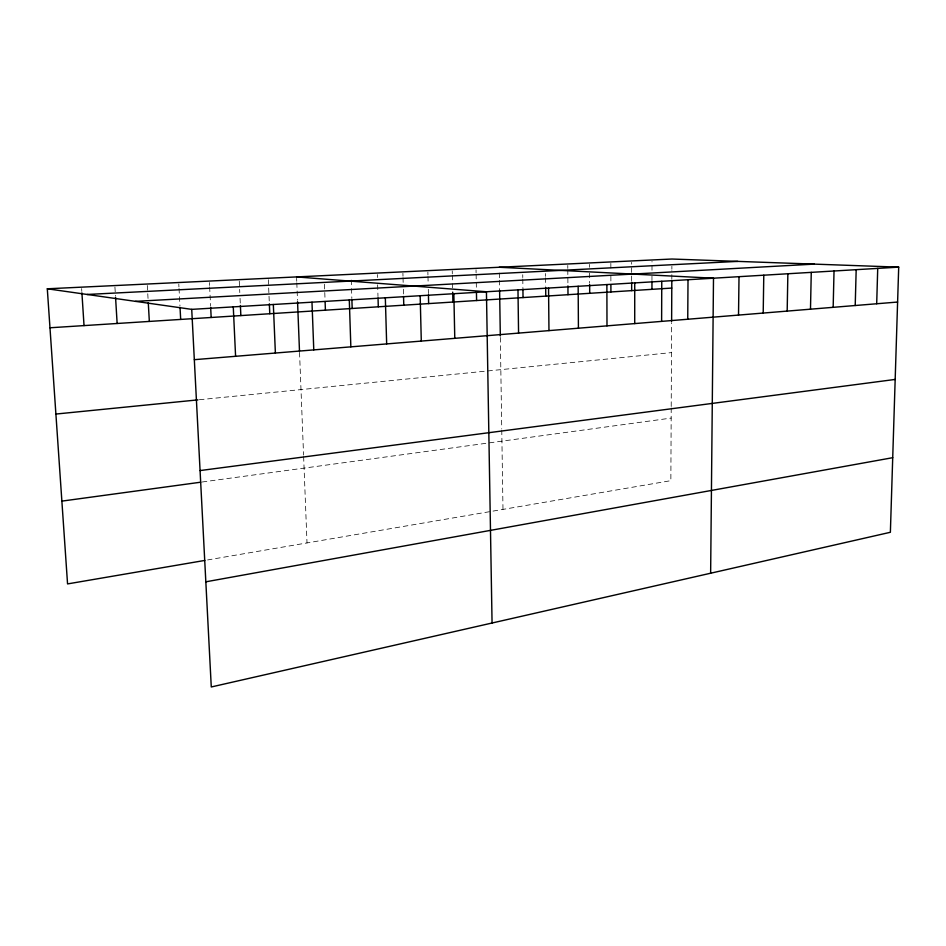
<?xml version="1.0" encoding="UTF-8"?>
<svg xmlns="http://www.w3.org/2000/svg" width="946" height="946" viewBox="0 0 946 946"><rect width="100%" height="100%" fill="white"/><g stroke="black" fill="none" stroke-linecap="round" stroke-linejoin="round"><path stroke-width="0.71" stroke-dasharray="4.73 3.55" d="M631.656 280.737L631.656 262.361M651.96 280.536L651.971 276.126M651.995 270.26L652.007 261.451M671.211 407.951L670.856 480.663L207.612 559.949M671.211 406.496L671.613 322.598M671.826 279.366L671.861 270.651M671.873 269.196L671.885 266.287M202.172 481.999L671.152 418.085M199.37 399.732L671.471 352.61M81.64 288.589L81.829 291.439M114.927 287.04L115.459 295.779M147.292 285.467L148.12 299.858M178.794 284.013L178.948 286.957M179.031 288.435L179.965 306.149M209.433 282.535L209.574 285.444M209.645 286.898L210.591 305.83M239.267 281.092L239.799 292.586M240.059 298.333L240.331 304.092M268.321 279.685L269.291 302.389M296.63 278.372L296.748 281.293M296.808 282.759L297.493 300.272M299.539 352.361L303.571 455.109M303.631 456.551L307.012 542.933M324.478 284.249L324.998 298.664M351.25 280.016L351.486 287.135M351.534 288.554L351.853 298.51M377.336 274.541L377.419 277.474M377.643 284.805L377.986 296.547M402.913 273.299L402.996 276.197M403.031 277.651L403.185 283.445M403.351 289.24L403.504 295.046M427.876 272.093L427.947 274.955M427.982 276.386L428.16 283.552M428.29 289.275L428.396 293.579M452.247 270.911L452.306 273.749M452.342 275.156L452.484 282.239M452.519 283.646L452.602 287.891M476.039 269.823L476.086 272.755M476.122 274.21L476.382 288.837M499.334 273.039L499.429 278.822M499.453 280.264L499.606 290.387M500.328 337.426L501.747 428.597M501.758 429.992L502.988 509.397M522.736 274.718L522.771 277.568M522.795 278.999L522.902 287.572M545.546 273.524L545.57 276.35M545.594 277.769L545.676 286.236M567.777 265.459L567.801 268.38M567.801 269.846L567.919 284.462M589.559 264.395L589.571 267.292M589.606 273.075L589.654 283.197M610.844 263.366L610.868 270.521M610.88 276.232L610.891 281.955"/><path stroke-width="1.42" d="M631.656 290.635L631.656 282.156M634.719 323.591L634.731 282.901M651.948 289.346L651.96 282.003M661.621 321.38L661.762 281.293M671.625 321.167L671.814 280.808M687.742 319.24L688.014 279.72M710.635 573.217L713.497 278.195L499.252 267.257M738.519 315.077L739.015 276.681M763.197 313.055L763.789 275.191M787.178 311.092L787.864 273.761M810.486 309.176L811.266 272.365M833.166 307.32L834.029 271.005M855.219 305.511L856.177 269.681M876.694 303.761L877.722 268.392M47.3 288.79L671.92 259.027L898.7 267.139L890.375 532.279L211.277 686.973L191.719 309.366L47.3 288.79L67.556 583.919L204.797 560.434M205.826 581.814L892.717 457.687M61.868 501.12L200.753 482.2M200.067 470.564L895.176 379.429M55.897 414.052L197.939 399.874M194.332 359.681L897.6 302.046M49.972 327.777L671.778 288.069M191.719 309.366L898.7 267.139M135.455 301.348L814.293 264.123M87.079 294.466L737.774 261.38M296.571 276.918L486.433 291.758L492.062 623.012M81.912 292.858L84.028 325.601M115.554 297.245L117.138 323.485M148.274 302.732L149.338 321.427M180.047 307.627L180.674 319.429M210.662 307.284L211.171 317.478M240.39 305.523L240.852 315.586M233.272 306.882L235.589 356.299M273.335 304.494L275.381 353.035M269.35 303.808L269.776 313.741M297.552 301.727L299.48 350.919M311.979 302.188L313.776 349.89M325.093 301.538L325.412 310.193M351.9 299.941L352.184 308.479M349.299 299.953L350.848 346.851M385.329 297.801L386.666 343.918M378.033 298.014L378.294 306.811M403.54 296.488L403.776 305.18M428.432 295.01L428.633 303.595M420.166 295.72L421.289 341.08M453.844 293.709L454.778 338.337M452.696 292.137L452.898 302.046M476.441 291.758L476.595 300.532M499.606 290.387L500.316 335.948M522.925 289.003L523.032 297.576M517.982 289.878L518.562 333.11M548.55 288.057L548.964 330.615M545.688 287.643L545.771 296.122M567.931 285.929L567.99 294.703M578.16 286.283L578.42 328.203M589.654 284.64L589.701 293.319M610.903 284.817L610.915 291.959M606.883 284.569L606.989 325.862"/></g></svg>
